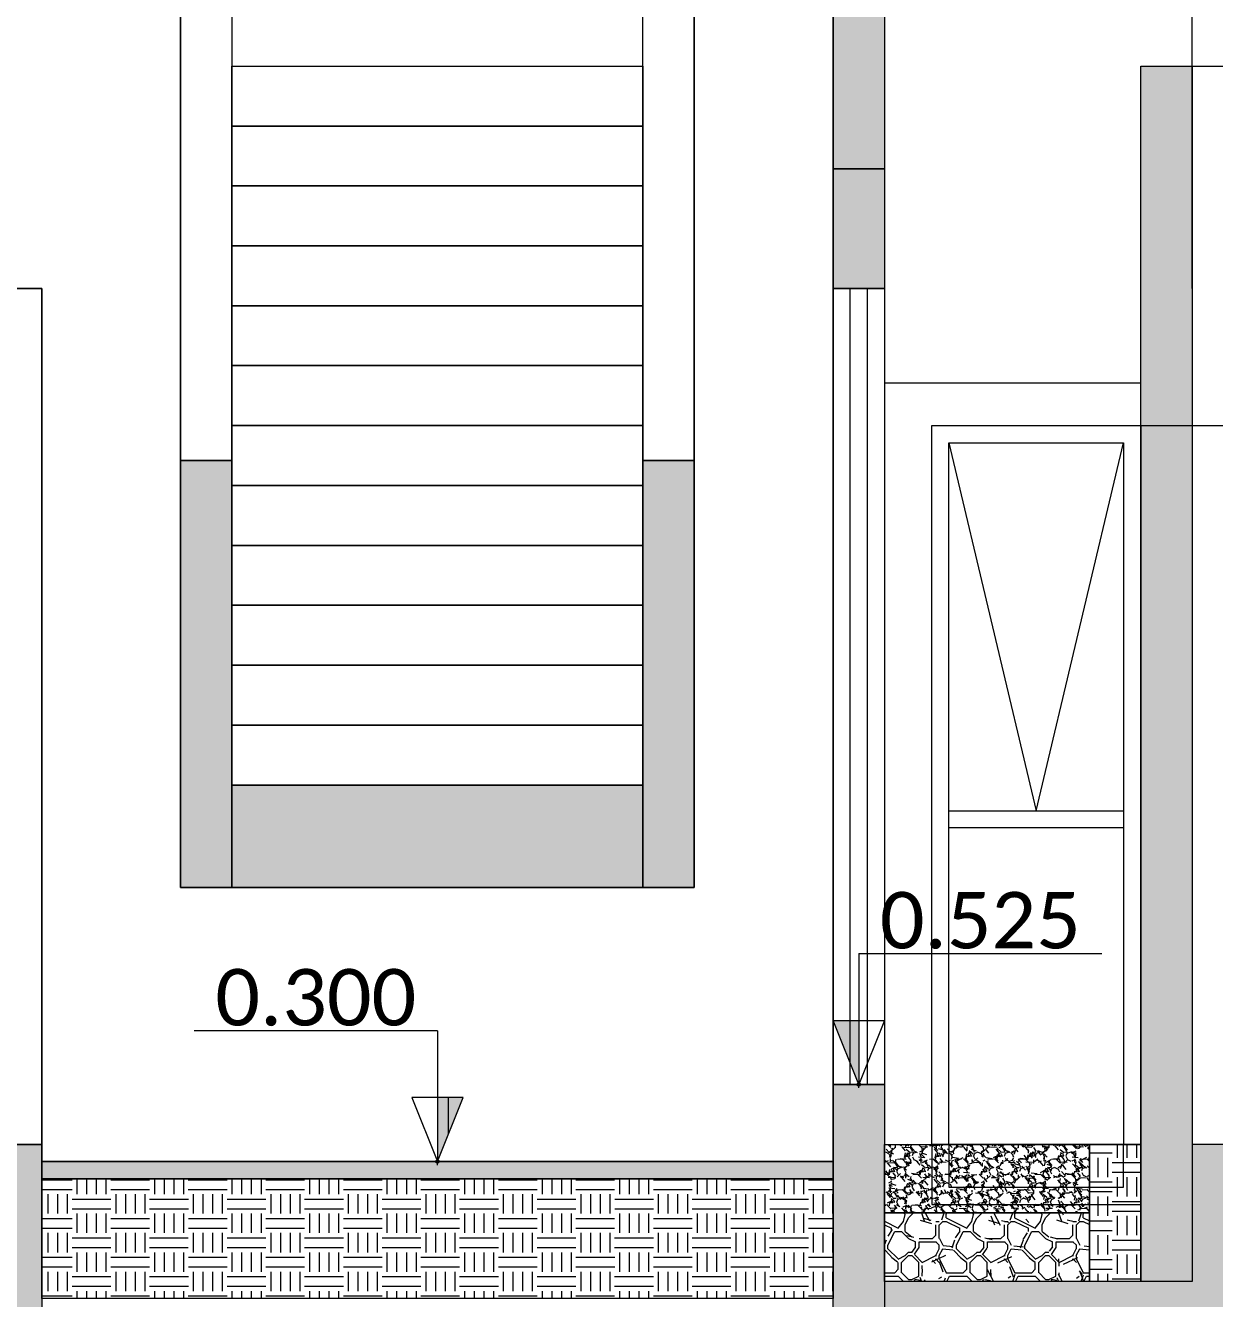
# Model space of a CAD drawing. Header units: metres. Extents: x -197 to 1099, y -24 to 14.
# Drawn here: x 891.058 to 894.529, y -0.1 to 3.619 of the extents above; entities that cross this region are included whole.
import ezdxf
from ezdxf.enums import TextEntityAlignment as Align

# ---------------------------------------------------------------- set-up
doc = ezdxf.new("R2010")
doc.units = ezdxf.units.M
doc.header["$LTSCALE"] = 0.001
doc.header["$PDMODE"] = 34
doc.header["$PDSIZE"] = 0.01
doc.linetypes.add('HIDDENX2', pattern=[19.049999999999997, 12.7, -6.35])
doc.layers.get('0').update_dxf_attribs({"lineweight": 13, "true_color": 0x000000})
for name, color, linetype, lineweight, true_color in [('Jach-Anotaciones-CalidaddeLínea  0.13', 7, 'Continuous', 13, 0x000000), ('Jach-Anotaciones-CalidaddeLínea 0.05', 7, 'Continuous', 5, 0x000000), ('JACH-Anotaciones-Cotas01-Grals', 7, 'Continuous', 13, 0x000000), ('Jach-Anotaciones-Hatch-Lum100%', 7, 'Continuous', 13, 0x000000), ('Jach-Anotaciones-Hatch-Lum50%', 9, 'Continuous', 13, 0x808080), ('Jach-Anotaciones-Hatch-Lum80%', 250, 'Continuous', 13, 0x333333), ('Jach-Anotaciones-LineasDetalle0.09mm', 7, 'Continuous', 15, 0x000000), ('Jach-Anotaciones-LineasDetalle0.18mm', 7, 'Continuous', 18, 0x000000), ('JACH-Anotaciones-Textos-Lum75% @ 0.075', 7, 'Continuous', 13, 0x404040), ('JACH-Arq-Lineas-Proyeccion', 250, 'HIDDENX2', 13, 0x333333), ('JACH-Arq-Lineas-Proyeccion Niveles cortes', 9, 'HIDDENX2', 13, 0x808080)]:
    doc.layers.add(name, color=color, linetype=linetype, lineweight=lineweight, true_color=true_color)
doc.styles.add('02a-Calibri-JACH(1.8mm)', font='calibri.ttf', dxfattribs={"height": 2.2})
pattern_1 = [(0, (169.4210114967462, 45.03182796469216), (0, 6.985), [5.08, -1.905]), (90, (169.4210114967462, 45.03182796469216), (-6.985, 4.277078946022131e-16), [5.08, -1.905])]

# ---------------------------------------------------------------- blocks, each defined once
blk = doc.blocks.new('*U329')
at = {"lineweight": 0, "ltscale": 100}
h = blk.add_hatch(dxfattribs=at)
h.set_pattern_fill('ANGLE', color=256)
h.set_pattern_definition(pattern_1)
h.paths.add_polyline_path([(0, 2.5), (0, 0), (1, 2.5)])
h = blk.add_hatch(color=256, dxfattribs=at)
h.dxf.hatch_style = 1
h.paths.add_polyline_path([(0, 2.5), (0, 0), (1, 2.5)])
for points in [[(0, 5.098930515436264), (-9.465586596093033, 5.098930515436264)], [(0, 5.098930515436264), (0, 1.25)]]:
    blk.add_lwpolyline(points, dxfattribs=at)
for points in [[(0, 0), (1, 2.5), (-1, 2.5)], [(0, 2.5), (0, 0), (1, 2.5)]]:
    blk.add_lwpolyline(points, close=True, dxfattribs=at)
blk.add_point((0, 1.145750161413162e-13), dxfattribs=at)
at = {"lineweight": 0, "ltscale": 100, "style": '02a-Calibri-JACH(1.8mm)'}
blk.add_attdef('ALT', text='', height=2.2, dxfattribs=at).set_placement((-4.732793298046516, 6.400806810785425), align=Align.MIDDLE_CENTER)
blk = doc.blocks.new('*U332')
at = {"lineweight": 0, "ltscale": 100}
h = blk.add_hatch(dxfattribs=at)
h.set_pattern_fill('ANGLE', color=256)
h.set_pattern_definition(pattern_1)
h.paths.add_polyline_path([(0, 2.5), (0, 0), (1, 2.5)])
h = blk.add_hatch(color=256, dxfattribs=at)
h.dxf.hatch_style = 1
h.paths.add_polyline_path([(0, 2.5), (0, 0), (1, 2.5)])
for points in [[(0, 5.098930515436264), (-9.465586596093033, 5.098930515436264)], [(0, 5.098930515436264), (0, 1.25)]]:
    blk.add_lwpolyline(points, dxfattribs=at)
for points in [[(0, 0), (1, 2.5), (-1, 2.5)], [(0, 2.5), (0, 0), (1, 2.5)]]:
    blk.add_lwpolyline(points, close=True, dxfattribs=at)
blk.add_point((0, 1.145750161413162e-13), dxfattribs=at)
at = {"lineweight": 0, "ltscale": 100, "style": '02a-Calibri-JACH(1.8mm)'}
blk.add_attdef('ALT', text='', height=2.2, dxfattribs=at).set_placement((-4.732793298046516, 6.400806810785425), align=Align.MIDDLE_CENTER)

msp = doc.modelspace()

# ---------------------------------------------------------------- hatches: boundary and pattern name
at = {"layer": 'Jach-Anotaciones-Hatch-Lum100%', "ltscale": 100}
h = msp.add_hatch(color=256, dxfattribs=at)
h.dxf.hatch_style = 1
h.paths.add_polyline_path([(893.4158470058189, 7.549999999999997), (893.565847005819, 7.549999999999997), (893.5658470058188, 3.199999999999939), (893.4158470058187, 3.199999999999939)])
h = msp.add_hatch(color=256, dxfattribs=at)
h.dxf.hatch_style = 1
h.paths.add_polyline_path([(894.3139927298639, 3.499999999999993), (894.4639936411315, 3.499999999999993), (894.4639936411315, -0.04999999999999005), (894.3139927298639, -0.04999999999999005)])
h = msp.add_hatch(color=256, dxfattribs=at)
h.dxf.hatch_style = 1
h.paths.add_polyline_path([(893.5658470058188, 2.850000000000001), (893.4158470058187, 2.850000000000001), (893.4158470058187, 3.199999999999939), (893.5658470058188, 3.199999999999939)])
h = msp.add_hatch(color=256, dxfattribs=at)
h.dxf.hatch_style = 1
h.paths.add_polyline_path([(891.510847005819, 2.348275862068995), (891.6608470058188, 2.348275862068995), (891.660847005819, 1.101097866678188), (891.510847005819, 1.101097866678188)])
h = msp.add_hatch(color=256, dxfattribs=at)
h.dxf.hatch_style = 1
h.paths.add_polyline_path([(892.8608470058189, 2.348275862068995), (893.010847005819, 2.348275862068995), (893.010847005819, 1.101097866678181), (892.8608470058189, 1.101097866678181)])
h = msp.add_hatch(color=256, dxfattribs=at)
h.dxf.hatch_style = 1
h.paths.add_polyline_path([(891.6608470058188, 1.400000000000013), (892.8608470058189, 1.400000000000013), (892.8608470058191, 1.101097866678188), (891.660847005819, 1.101097866678188)])
h = msp.add_hatch(color=256, dxfattribs=at)
h.dxf.hatch_style = 1
h.paths.add_polyline_path([(893.4158470058189, 0.5249999999999986), (893.565847005819, 0.5249999999999986), (893.5658470058193, -0.3499999999999517), (893.4158470058192, -0.3499999999999517)])
h = msp.add_hatch(color=256, dxfattribs=at)
h.dxf.hatch_style = 1
h.paths.add_polyline_path([(891.105847005819, -0.3500000000000298), (890.9558470058189, -0.3500000000000298), (890.9558470058189, 0.25), (888.9158470058189, 0.25), (888.9158470058189, 0.07500000000001705), (887.5158470058191, 0.07500000000000284), (887.5158470058193, -0.2999999999999972), (887.365847005819, -0.2999999999999972), (887.365847005819, 0.1750000000000043), (888.815847005819, 0.1750000000000114), (888.815847005819, 0.3500000000000014), (891.105847005819, 0.3500000000000085)])
at = {"layer": 'Jach-Anotaciones-Hatch-Lum50%', "ltscale": 100}
h = msp.add_hatch(dxfattribs=at)
h.set_pattern_fill('GRAVEL', color=256, scale=0.0025, angle=315)
h.set_pattern_definition([(183.0127875, (869.5350448818222, 0.01257235856949279), (-0.7633217702940175, -0.04490128055206466), [0.008543036, -0.845762090989125]), (139.9697409999999, (869.5265136385071, 0.01212334576344176), (0.5837166502142332, -0.4939140838876978), [0.014660118, -1.4513512223381]), (87.51044709999998, (869.5152883183559, 0.02155261469056313), (-0.04490128024328027, -0.9429268927294694), [0.010337038, -1.0233680698525]), (222.273689, (869.4865514987684, 0.02783879397531308), (0.942926892801584, 0.8531243314028113), [0.013350113, -1.32166093564345]), (247.8336541800001, (869.4766732170353, 0.01885853785424274), (0.3143089642107635, 0.7633217703018181), [0.0130908425, -1.2959951936336]), (312.2736889999999, (869.4717340761688, 0.006735192090800979), (-0.8531243314028113, 0.942926892801584), [0.013350113, -1.32166093564345]), (352.69424047, (869.4807143322898, -0.003143089642378527), (-1.032729453930666, 0.1347038417565607), [0.0176548415, -1.747827882856175]), (27.25532837000005, (869.4982258317259, -0.005388153672640783), (1.302137137612624, 0.6735192089688091), [0.01666798799999994, -1.650131415047621]), (76.42956562000002, (869.5130432543256, 0.002245064030269361), (0.2245064029444023, 0.9429268927318681), [0.01339532499999997, -1.326138642467797]), (130.2363583, (869.516186343968, 0.01526643540581318), (0.4490128059687863, -0.5388153673346616), [0.015292832, -0.74934842375]), (177.3974378000001, (869.5063080622349, 0.02694076836320392), (-1.03272945392452, 0.04490128056929532), [0.019776948, -1.957919312804425]), (93.81407482999997, (869.5305547537616, -0.01706248663003151), (-0.0449012805645867, 0.5837166478725477), [0.006750113499999998, -0.6682641456085999]), (126.4692344, (869.5301057409556, -0.01032729453923054), (0.4939140867764007, -0.6735192089940433), [0.0128420495, -1.271365974926]), (180, (869.5224725232526, 0), (-0.04490128060535001, -0.04490128060534998), [0.0089802335, -0.0808223277107]), (158.19859051, (869.524717587283, 0.008531243315012205), (0.3143089642277935, -0.1347038418379004), [0.004836033, -0.4787655592223499]), (246.80140949, (869.5202274592225, 0.01032729453923054), (0.08980256119816475, 0.1796051224276475), [0.0068391405, -0.33511882475]), (345.96375653, (869.5175333823861, 0.004041115254480587), (0.2245064030250938, -0.04490128061357049), [0.0111079915, -0.35915745382275]), (116.56505118, (869.5283096897315, 0.001347038418160196), (0.04490128061239611, -0.1347038418136745), [0.0080321785, -0.1927724529207]), (331.3895403339999, (869.4941847164714, 0.03637003729033239), (0.5837166478695018, -0.3143089642374188), [0.01125219999999997, -1.113970666813471]), (25.34617594000003, (869.5040629982045, 0.0309818836176845), (-0.6735192090907883, -0.3143089642151657), [0.0094399735, -0.9345553919549999]), (248.19859051, (869.5372899458525, 0.01032729453923054), (0.1347038418379934, 0.3143089642280255), [0.009672002499999971, -0.473929589722349]), (298.61045967, (869.5336978434041, 0.001347038418160196), (-0.3143089642782456, 0.583716647847489), [0.0112522, -1.1139706668135]), (294.44395478, (869.466345922496, 0.008531243315012205), (-0.1347038418160311, 0.3143089642374217), [0.01085087999999997, -0.5316933578276483]), (249.7751406000001, (869.4708360505565, -0.001347038418160196), (0.2694076832433486, 0.7184204898312703), [0.009091802999999999, -0.9000898345180001]), (21.80140948999997, (869.4928376780533, -0.0350229988721722), (0.3143089642289634, 0.1347038418357833), [0.0096720025, -0.4739295897223499]), (332.35402464, (869.5018179341744, -0.03143089642374264), (-0.763321770316961, 0.4041115253988012), [0.0106445685, -1.053809399505]), (24.44395478000004, (869.4708360505565, -0.01302137137555093), (-0.314308964238359, -0.1347038418138483), [0.005425439999999999, -0.5371187978276502]), (56.30993247399999, (869.4901436012169, -0.0323289220358518), (0.1347038418160368, 0.2245064030267424), [0.003237865, -0.3205498741131501]), (120.9637565320001, (869.491939652441, -0.02963484519953141), (0.08980256121068525, -0.1796051224213721), [0.0130908425, -0.248726364726725]), (141.00900596, (869.4852044603504, -0.01840952504819171), (0.4939140866799233, -0.4041115254222322), [0.012131675, -1.201034121583425]), (258.69006753, (869.5134922671316, 0), (0.04490128059598959, 0.1347038418191604), [0.009158097, -0.219794408992]), (308.1572265900001, (869.5116962159075, -0.00898025612107034), (0.6735192091248453, -0.8531243314663042), [0.015988919, -1.582900226625775]), (15.94539589999997, (869.5215744976406, -0.02155261469057024), (-0.4939140866609237, -0.1347038418082691), [0.006537706, -0.64723480795275]), (45, (869.5278606769255, -0.01975656346635191), (2.081668171172169e-17, 0.08980256121069152), [0.00381, -0.05968999999999999]), (75.25643716, (869.4856534731564, -0.01616446101792235), (-0.1347038418505554, -0.4939140866493805), [0.008821674, -0.87334851933]), (3.012787499999991, (869.4878985371865, -0.007633217702910144), (0.7633217702941582, 0.04490128054939335), [0.017086072, -0.837219054989125]), (315, (869.5049610238166, -0.006735192090800979), (0.08980256121069152, -2.081668171172169e-17), [0.01651, -0.04699]), (280.3048465, (869.516635356774, -0.01840952504819171), (0.1347038422291104, -0.7633217702179773), [0.010040239, -0.9939829181035]), (209.0546040999999, (869.5184314079982, -0.02828780678137122), (-0.2245064030243831, -0.1347038418199651), [0.00924572699999997, -0.4530412509692991]), (162.64597536, (869.5103491774894, -0.03277793484190283), (-1.302137137526815, 0.4041115255390213), [0.0150536275, -1.49031161057345]), (130.42607874, (869.4959807676955, -0.02828780678137122), (-0.5388153672641375, 0.6286179284748109), [0.0159257365, -1.576646161406])])
h.paths.add_polyline_path([(893.565847005819, 0.3500000000000014), (894.1639927298638, 0.3500000000000014), (894.1639927298638, 0.1500000000000057), (893.565847005819, 0.1500000000000057)])
h = msp.add_hatch(dxfattribs=at)
h.set_pattern_fill('FILL', color=256, scale=0.2, angle=315, pattern_type=2)
h.set_pattern_definition([(0, (894.5702456330248, 0.01414213562372879), (0.11313708498, 0.05656854249999997), [0.11313708498, -0.11313708498]), (0, (894.5702456330248, -0.01414213562372879), (0.11313708498, 0.05656854249999997), [0.11313708498, -0.11313708498]), (270, (894.5843877686484, -0.02828427124746469), (0.11313708498, -0.05656854250000005), [0.0565685425, -0.0565685425]), (270, (894.6126720398959, -0.02828427124746469), (0.11313708498, -0.05656854250000005), [0.0565685425, -0.05656842500000001]), (270, (894.6409563111433, -0.02828427124746469), (0.11313708498, -0.05656854250000005), [0.0565685425, -0.05656842500000001]), (270, (894.6692405823908, -0.02828427124746469), (0.11313708498, -0.05656854250000005), [0.0565685425, -0.05656842500000001])])
h.paths.add_polyline_path([(894.1639927298638, 0.3500000000000014), (894.3139927298639, 0.3500000000000014), (894.3139927298639, -0.04999999999999005), (894.1639927298638, -0.04999999999999005)])
h = msp.add_hatch(dxfattribs=at)
h.set_pattern_fill('GRAVEL', color=256, scale=0.0025, angle=315)
h.set_pattern_definition([(183.0127875, (867.0750448818221, 0.1125723585694942), (-0.7633217702940175, -0.04490128055206466), [0.008543036, -0.845762090989125]), (139.9697409999999, (867.0665136385071, 0.1121233457634432), (0.5837166502142332, -0.4939140838876978), [0.014660118, -1.4513512223381]), (87.51044709999998, (867.0552883183557, 0.1215526146905646), (-0.04490128024328027, -0.9429268927294694), [0.010337038, -1.0233680698525]), (222.273689, (867.0265514987684, 0.1278387939753145), (0.942926892801584, 0.8531243314028113), [0.013350113, -1.32166093564345]), (247.8336541800001, (867.0166732170353, 0.1188585378542442), (0.3143089642107635, 0.7633217703018181), [0.0130908425, -1.2959951936336]), (312.2736889999999, (867.0117340761685, 0.1067351920908024), (-0.8531243314028113, 0.942926892801584), [0.013350113, -1.32166093564345]), (352.69424047, (867.0207143322896, 0.0968569103576229), (-1.032729453930666, 0.1347038417565607), [0.0176548415, -1.747827882856175]), (27.25532837000005, (867.0382258317259, 0.09461184632736064), (1.302137137612624, 0.6735192089688091), [0.01666798799999995, -1.650131415047621]), (76.42956562000002, (867.0530432543255, 0.1022450640302637), (0.2245064029444023, 0.9429268927318681), [0.01339532499999997, -1.326138642467797]), (130.2363583, (867.056186343968, 0.1152664354058146), (0.4490128059687863, -0.5388153673346616), [0.015292832, -0.74934842375]), (177.3974378000001, (867.0463080622346, 0.1269407683632053), (-1.03272945392452, 0.04490128056929532), [0.019776948, -1.957919312804425]), (93.81407482999997, (867.0705547537616, 0.0829375133699699), (-0.0449012805645867, 0.5837166478725477), [0.006750113499999998, -0.6682641456085999]), (126.4692344, (867.0701057409556, 0.08967270546077089), (0.4939140867764007, -0.6735192089940433), [0.0128420495, -1.271365974926]), (180, (867.0624725232526, 0.1000000000000014), (-0.04490128060535001, -0.04490128060534998), [0.0089802335, -0.0808223277107]), (158.19859051, (867.064717587283, 0.1085312433150136), (0.3143089642277935, -0.1347038418379004), [0.004836033, -0.4787655592223499]), (246.80140949, (867.0602274592225, 0.1103272945392249), (0.08980256119816475, 0.1796051224276475), [0.0068391405, -0.33511882475]), (345.96375653, (867.057533382386, 0.104041115254482), (0.2245064030250938, -0.04490128061357049), [0.0111079915, -0.35915745382275]), (116.56505118, (867.0683096897314, 0.1013470384181616), (0.04490128061239611, -0.1347038418136745), [0.0080321785, -0.1927724529207]), (331.3895403339999, (867.0341847164714, 0.1363700372903267), (0.5837166478695018, -0.3143089642374188), [0.01125219999999997, -1.113970666813472]), (25.34617594000003, (867.0440629982045, 0.1309818836176859), (-0.6735192090907883, -0.3143089642151657), [0.0094399735, -0.9345553919549999]), (248.19859051, (867.0772899458525, 0.1103272945392249), (0.1347038418379934, 0.3143089642280255), [0.009672002499999973, -0.4739295897223491]), (298.61045967, (867.073697843404, 0.1013470384181616), (-0.3143089642782456, 0.583716647847489), [0.0112522, -1.1139706668135]), (294.44395478, (867.0063459224959, 0.1085312433150136), (-0.1347038418160311, 0.3143089642374217), [0.01085087999999997, -0.5316933578276484]), (249.7751406000001, (867.0108360505565, 0.09865296158184123), (0.2694076832433486, 0.7184204898312703), [0.009091802999999999, -0.9000898345180001]), (21.80140948999997, (867.032837678053, 0.06497700112782923), (0.3143089642289634, 0.1347038418357833), [0.0096720025, -0.4739295897223499]), (332.35402464, (867.0418179341741, 0.06856910357625878), (-0.763321770316961, 0.4041115253988012), [0.0106445685, -1.053809399505]), (24.44395478000004, (867.0108360505565, 0.0869786286244505), (-0.314308964238359, -0.1347038418138483), [0.005425439999999999, -0.5371187978276502]), (56.30993247399999, (867.0301436012169, 0.06767107796414962), (0.1347038418160368, 0.2245064030267424), [0.003237865, -0.3205498741131501]), (120.9637565320001, (867.031939652441, 0.07036515480047001), (0.08980256121068525, -0.1796051224213721), [0.0130908425, -0.248726364726725]), (141.00900596, (867.0252044603501, 0.08159047495180971), (0.4939140866799233, -0.4041115254222322), [0.012131675, -1.201034121583425]), (258.69006753, (867.0534922671316, 0.1000000000000014), (0.04490128059598959, 0.1347038418191604), [0.009158097, -0.219794408992]), (308.1572265900001, (867.0516962159074, 0.09101974387893108), (0.6735192091248453, -0.8531243314663042), [0.015988919, -1.582900226625775]), (15.94539589999997, (867.0615744976405, 0.07844738530943118), (-0.4939140866609237, -0.1347038418082691), [0.006537706, -0.64723480795275]), (45, (867.0678606769252, 0.08024343653364951), (2.081668171172169e-17, 0.08980256121069152), [0.00381, -0.05968999999999999]), (75.25643716, (867.0256534731564, 0.08383553898207197), (-0.1347038418505554, -0.4939140866493805), [0.008821674, -0.87334851933]), (3.012787499999992, (867.0278985371865, 0.09236678229709128), (0.7633217702941582, 0.04490128054939335), [0.017086072, -0.837219054989125]), (315, (867.0449610238165, 0.09326480790919334), (0.08980256121069152, -2.081668171172169e-17), [0.01651, -0.04699]), (280.3048465, (867.056635356774, 0.08159047495180971), (0.1347038422291104, -0.7633217702179773), [0.010040239, -0.9939829181035]), (209.0546040999999, (867.0584314079981, 0.0717121932186302), (-0.2245064030243831, -0.1347038418199651), [0.009245726999999971, -0.4530412509692991]), (162.64597536, (867.0503491774891, 0.06722206515809859), (-1.302137137526815, 0.4041115255390213), [0.0150536275, -1.49031161057345]), (130.42607874, (867.0359807676955, 0.0717121932186302), (-0.5388153672641375, 0.6286179284748109), [0.0159257365, -1.576646161406])])
h.paths.add_polyline_path([(891.105847005819, 0.3000000000000043), (893.4158470058189, 0.3000000000000043), (893.4158470058189, 0.25), (891.105847005819, 0.25)])
h = msp.add_hatch(dxfattribs=at)
h.set_pattern_fill('FILL', color=256, scale=0.2, angle=315, pattern_type=2)
h.set_pattern_definition([(0, (869.4719568148048, -0.03585786437626837), (0.11313708498, 0.05656854249999997), [0.11313708498, -0.11313708498]), (0, (869.4719568148048, -0.06414213562373305), (0.11313708498, 0.05656854249999997), [0.11313708498, -0.11313708498]), (270, (869.4860989504286, -0.07828427124746185), (0.11313708498, -0.05656854250000005), [0.0565685425, -0.0565685425]), (270, (869.5143832216761, -0.07828427124746185), (0.11313708498, -0.05656854250000005), [0.0565685425, -0.05656842500000001]), (270, (869.5426674929236, -0.07828427124746185), (0.11313708498, -0.05656854250000005), [0.0565685425, -0.05656842500000001]), (270, (869.570951764171, -0.07828427124746185), (0.11313708498, -0.05656854250000005), [0.0565685425, -0.05656842500000001])])
h.paths.add_polyline_path([(891.105847005819, 0.25), (893.4158470058189, 0.25), (893.4158470058189, -0.09999999999998721), (891.105847005819, -0.09999999999998721)])
h = msp.add_hatch(dxfattribs=at)
h.set_pattern_fill('STONE_10', color=256, scale=0.2, pattern_type=2)
h.set_pattern_definition([(349.9921, (835.2555983961497, 77.35500000000005), (1.199999930874337, -0.1999983575881249), [0.0172626, -3.4352718]), (346.6076, (835.2455983961497, 77.28), (3.400000044993809, -0.7999939065965311), [0.02158699999999991, -4.295817799999979]), (55.00789999999999, (835.2525983961498, 77.22800000000004), (0.4000012742718584, 0.600000002460908), [0.0244132, -2.4169004]), (315.0001, (835.2525983961498, 77.22800000000004), (0.2000000618889922, 6.319086709005717e-07), [0.032527, -0.2503154]), (26.565, (835.2455983961497, 77.35500000000005), (0.2000000017686663, 0.1999998233708557), [0.0223606, -0.4248528]), (315.0001, (835.2455983961497, 77.22500000000005), (0.2000000618889922, 6.319086709005717e-07), [0.0282842, -0.254558]), (32.029, (835.1255949961499, 77.32499340000001), (0.5999999813880212, 0.4003438874691286), [0.009440400000000002, -1.8778422]), (71.0753, (835.1335983961499, 77.33000000000001), (0.2000006415332678, 0.5999999627318333), [0.037, -7.363002400000001]), (0, (835.1455983961498, 77.17500000000004), (0, 0.2), [0.05, -0.15]), (311.9521999999999, (835.1365983961498, 77.37500000000003), (1.800036277706741, -2.000000055062765), [0.0134568, -23.9208352]), (290.1364, (835.1255983961498, 77.20500000000001), (1.400007285415193, -3.799999970406582), [0.03195299999999983, -6.358668999999979]), (56.9761, (835.1725983961499, 77.275), (2.200002791211946, 3.400000020081272), [0.0238538, -4.7468922]), (70.8209, (835.1645983961498, 77.25200000000004), (0.200001108326932, 0.6000000487697972), [0.0243516, -4.8459694]), (354.0939, (835.1355983961498, 77.25500000000002), (1.999999932623363, -0.1999984861462292), [0.02915479999999992, -5.801796799999979]), (322.5947, (835.1885983961497, 77.21800000000005), (0.8000000207665874, -0.599998754370357), [0.021401, -4.258782800000001]), (313.7812, (835.1655983961498, 77.24200000000005), (0.2000004835655226, -0.1999999222252777), [0.0332416, -6.615074799999999]), (354.2895, (835.1355983961498, 77.24500000000003), (0.1999999677381272, 3.848133841383161e-07), [0.0301496, -1.9798252]), (53.13009999999999, (835.2055983961498, 77.30500000000004), (0.4000000246526634, 0.5999999835648903), [0.025, -0.9750000000000001]), (75.96370000000002, (835.2205983961499, 77.32500000000002), (1.488271517968709e-07, 0.2000001151744115), [0.0206156, -0.8040058000000001]), (323.1301999999999, (835.2255983961497, 77.29500000000004), (0.6000000416949023, -0.3999984974556224), [0.025, -0.9749988]), (90, (835.2255983961497, 77.29500000000004), (-0.2, 1.224646799147353e-17), [0.02, -0.18]), (333.4349999999999, (835.1455983961498, 77.33500000000001), (0.2000000020123204, 2.68084423382664e-07), [0.067082, -0.3801314]), (333.4349999999999, (835.1455983961498, 77.32500000000002), (0.2000000020123204, 2.68084423382664e-07), [0.04472140000000001, -0.402492]), (296.5651, (835.1255983961498, 77.215), (0.2000001724367857, -0.2000000999164151), [0.04472139999999983, -0.4024923999999986]), (296.5651, (835.1255983961498, 77.275), (0.2000001724367857, -0.2000000999164151), [0.02236059999999991, -0.4248531999999987]), (63.4349, (835.1755983961498, 77.25500000000002), (2.598667925179932e-07, 0.1999999125696121), [0.04472140000000001, -0.4024924]), (63.4349, (835.2255983961497, 77.31500000000003), (2.598667925179932e-07, 0.1999999125696121), [0.0223606, -0.4248532]), (63.4349, (835.1255983961498, 77.22500000000005), (2.598667925179932e-07, 0.1999999125696121), [0.0223606, -0.4248532]), (63.4349, (835.1455983961498, 77.345), (2.598667925179932e-07, 0.1999999125696121), [0.0223606, -0.4248532]), (63.4349, (835.1155983961498, 77.22500000000005), (2.598667925179932e-07, 0.1999999125696121), [0.0223606, -0.4248532]), (26.565, (835.1155983961498, 77.22500000000005), (0.2000000017686663, 0.1999998233708557), [0, -0.4472134]), (26.565, (835.1155983961498, 77.215), (0.2000000017686663, 0.1999998233708557), [0, -0.4472134]), (26.565, (835.2055983961498, 77.215), (0.2000000017686663, 0.1999998233708557), [0.0223606, -0.4248528]), (315.0001, (835.1155983961498, 77.26500000000001), (0.2000000618889922, 6.319086709005717e-07), [0.0141422, -0.2687]), (315.0001, (835.1155983961498, 77.215), (0.2000000618889922, 6.319086709005717e-07), [0.0141422, -0.2687]), (315.0001, (835.1755983961498, 77.24500000000003), (0.2000000618889922, 6.319086709005717e-07), [0.0424264, -0.2404158]), (315.0001, (835.2155983961497, 77.29500000000004), (0.2000000618889922, 6.319086709005717e-07), [0.0282842, -0.254558]), (315.0001, (835.2155983961497, 77.37500000000003), (0.2000000618889922, 6.319086709005717e-07), [0.0282842, -0.254558]), (315.0001, (835.2055983961498, 77.36500000000004), (0.2000000618889922, 6.319086709005717e-07), [0.0282842, -0.254558]), (45, (835.2355983961497, 77.33500000000001), (0, 0.2000000618897904), [0.0282842, -0.2545586]), (45, (835.2155983961497, 77.20500000000001), (0, 0.2000000618897904), [0.0282842, -0.2545586]), (45, (835.1255983961498, 77.31500000000003), (0, 0.2000000618897904), [0.0141422, -0.2687006]), (45, (835.2255983961497, 77.22500000000005), (0, 0.2000000618897904), [0.0141422, -0.2687006]), (45, (835.1955983961498, 77.17500000000004), (0, 0.2000000618897904), [0.0141422, -0.2687006]), (90, (835.2155983961497, 77.17500000000004), (-0.2, 1.224646799147353e-17), [0.03, -0.17]), (90, (835.2055983961498, 77.18500000000003), (-0.2, 1.224646799147353e-17), [0.02, -0.18]), (90, (835.1855983961498, 77.29500000000004), (-0.2, 1.224646799147353e-17), [0.01, -0.19]), (90, (835.1755983961498, 77.24500000000003), (-0.2, 1.224646799147353e-17), [0.01, -0.19]), (90, (835.1455983961498, 77.33500000000001), (-0.2, 1.224646799147353e-17), [0.01, -0.19]), (90, (835.1255983961498, 77.275), (-0.2, 1.224646799147353e-17), [0.04000000000000001, -0.16]), (90, (835.1255983961498, 77.24500000000003), (-0.2, 1.224646799147353e-17), [0.01, -0.19]), (90, (835.1255983961498, 77.215), (-0.2, 1.224646799147353e-17), [0.01, -0.19]), (0, (835.1355983961498, 77.32500000000002), (0, 0.2), [0.01, -0.19]), (0, (835.1155983961498, 77.32500000000002), (0, 0.2), [0.01, -0.19]), (0, (835.1955983961498, 77.29500000000004), (0, 0.2), [0.02, -0.18]), (0, (835.1155983961498, 77.26500000000001), (0, 0.2), [0, -0.2]), (0, (835.2355983961497, 77.22500000000005), (0, 0.2), [0.01, -0.19]), (0, (835.1555983961498, 77.36500000000004), (0, 0.2), [0.05, -0.15]), (0, (835.2355983961497, 77.35500000000005), (0, 0.2), [0.01, -0.19]), (52.43139999999998, (835.2455983961497, 77.23500000000004), (0.6000002161618722, 0.8000000278906161), [0.0164012, -3.263843]), (90, (835.2555983961497, 77.24800000000002), (-0.2, 1.224646799147353e-17), [0.017, -0.183]), (333.4349999999999, (835.2355983961497, 77.275), (0.2000000020123204, 2.68084423382664e-07), [0.0223606, -0.4248528]), (0, (835.2355983961497, 77.23500000000004), (0, 0.2), [0.01, -0.19]), (90, (835.3155983961499, 77.28500000000005), (-0.2, 1.224646799147353e-17), [0.03, -0.17]), (24.8636, (835.2745983961497, 77.196), (5.599999960345628, 2.599988616311078), [0.0451884, -8.9925032]), (272.7264, (835.2745983961497, 77.196), (0.2000061943755869, -3.999999909697753), [0.02102379999999992, -4.183735799999978]), (343.1417, (835.2825983961498, 77.32500000000002), (2.000000048314881, -0.5999961991424255), [0.03448179999999983, -6.861890399999978]), (290.3232, (835.2725983961498, 77.352), (0.6000019495612712, -1.600000090192458), [0.0287924, -5.729682]), (346.6076, (835.2945983961497, 77.33000000000001), (3.400000044993809, -0.7999939065965311), [0.02158699999999991, -4.295817799999979]), (298.4957, (835.2755983961497, 77.36500000000004), (1.200003014670567, -2.199999967223226), [0.03982459999999983, -7.925103199999977]), (0, (835.2665983961499, 77.275), (0, 0.2), [0.03900000000000001, -0.161]), (90, (835.2665983961499, 77.24800000000002), (-0.2, 1.224646799147353e-17), [0.017, -0.183]), (0, (835.2665983961499, 77.26500000000001), (0, 0.2), [0.049, -0.151]), (63.4349, (835.3155983961499, 77.22500000000005), (2.598667925179932e-07, 0.1999999125696121), [0, -0.4472138000000001]), (26.565, (835.2755983961497, 77.20500000000001), (0.2000000017686663, 0.1999998233708557), [0.04472140000000001, -0.402492]), (45, (835.3055983961499, 77.275), (0, 0.2000000618897904), [0.0141422, -0.2687006]), (90, (835.2755983961497, 77.36500000000004), (-0.2, 1.224646799147353e-17), [0.01, -0.19]), (90, (835.2655983961497, 77.36500000000004), (-0.2, 1.224646799147353e-17), [0.01, -0.19]), (90, (835.2655983961497, 77.17500000000004), (-0.2, 1.224646799147353e-17), [0.03, -0.17])])
h.paths.add_polyline_path([(893.565847005819, 0.1500000000000341), (894.1639927298638, 0.1499999999999702), (894.1639927298638, -0.04999999999999005), (893.565847005819, -0.05000000000000426)])
at = {"layer": 'Jach-Anotaciones-Hatch-Lum80%', "ltscale": 100}
h = msp.add_hatch(dxfattribs=at)
h.set_pattern_fill('EARTH', color=256, scale=0.03, angle=45, double=1)
h.set_pattern_definition([(45, (869.4578146791812, 0), (0, 0.2694076836320746), [0.1905, -0.1905]), (45, (869.4073007385, 0.05051394068101445), (0, 0.2694076836320746), [0.1905, -0.1905]), (45, (869.356786797819, 0.1010278813620289), (0, 0.2694076836320746), [0.1905, -0.1905]), (135, (869.356786797819, 0.1347038418160338), (-0.2694076836320746, 0), [0.1905, -0.1905]), (135, (869.4073007385, 0.1852177824970482), (-0.2694076836320746, 0), [0.1905, -0.1905]), (135, (869.4578146791812, 0.2357317231780627), (-0.2694076836320746, 0), [0.1905, -0.1905])])
h.paths.add_polyline_path([(894.3139927298639, -0.04999999999999716), (893.565847005819, -0.04999999999999716), (893.565847005819, -0.3499999999999091), (893.4158470058189, -0.3499999999999872), (891.105847005819, -0.3499999999999943), (890.9558470058189, -0.3499999999999943), (890.9558470058189, 0.25), (888.9158470058189, 0.25), (888.9158470058189, 0.07500000000001705), (887.5158470058191, 0.07500000000000284), (887.5158470058191, -0.09999999999999432), (887.365847005819, -0.09999999999999432), (887.365847005819, -0.2999999999999972), (879.6658470058192, -0.3000000000350553), (879.6658470058189, -0.1000000000350596), (877.315847005819, -0.09999999999811138), (877.315847005819, 0.07500000000000284), (876.4158470058189, 0.07500000000000284), (876.4158470058189, -0.1000000000000014), (873.0158470058188, -0.1000000000000014), (872.5252796143086, -0.2142855857963966), (871.1558445876724, -0.2887098309882319), (871.0334310788103, -0.6083020330344127), (870.7354479418179, -0.670632863270832), (870.8601849312445, -1.196982425495818), (871.1096595021497, -1.377049334224516), (871.1720279968629, -1.48785983073622), (871.3868533382549, -1.508636872883578), (871.7541355263254, -1.550190660972639), (872.3986115505011, -1.661001157484343), (872.8282622332849, -1.723331987720762), (873.3480006759823, -1.654075575503775), (875.0873927080047, -1.38397491620514), (875.8427463850328, -1.38397491620514), (877.2910846523241, -0.9545846865306586), (877.6029283099942, -1.023841098747702), (878.2580192278194, -1.611622211157218), (879.4222336946925, -1.209934605610663), (880.1013589483814, -1.182231981482737), (881.7368032918644, -0.7943955398973728), (882.3882092803531, -0.9121316183897008), (882.5961046574321, -1.35537330823086), (883.5289867914557, -1.921982536493992), (884.6862718860675, -2.032793033005696), (885.4485549353572, -1.658807755381524), (886.4672431119161, -1.063201780939544), (887.0354907127526, -1.000870950703067), (887.7284753030158, -0.9177630783193464), (889.246112621385, -1.444112640544283), (890.0638347931265, -1.118607029195338), (890.8224903420876, -0.7030176085384525), (891.6055632843158, -0.7168690687051864), (893.275656857312, -1.554872782112334), (894.259695804358, -1.65875769664347), (895.1813656646391, -1.811121981244234), (896.1307547901201, -1.596426570201452), (896.6712831257564, -1.000820595759471), (897.059354614714, -0.7307202326663784), (897.5553115275932, -0.2447899912714249), (897.3188662900704, 0.3499999999999943), (894.4639936411315, 0.3500000000000014), (894.4639936411315, -0.04999999999999005)])

# ---------------------------------------------------------------- linework, layer by layer
at = {"layer": 'Jach-Anotaciones-CalidaddeLínea  0.13', "ltscale": 100}
for points in [[(893.4158470058189, 7.549999999999997), (893.565847005819, 7.549999999999997), (893.5658470058188, 3.199999999999939), (893.4158470058187, 3.199999999999939)], [(891.105847005819, 0.3000000000000114), (891.105847005819, 2.850000000000001), (888.815847005819, 2.850000000000001), (888.815847005819, 4.399999999999999), (891.510847005819, 4.399999999999999), (891.510847005819, 1.101097866678188), (893.010847005819, 1.101097866678188), (893.0108470058192, 4.399999999999984), (893.4158470058187, 4.399999999999956), (893.4158470058189, 0.3000000000000043)], [(891.510847005819, 4.399999999999984), (891.6608470058188, 4.399999999999984), (891.6608470058188, 2.348275862068995), (891.510847005819, 2.348275862068995)], [(892.8608470058191, 4.399999999999984), (893.0108470058192, 4.399999999999984), (893.010847005819, 2.348275862068995), (892.8608470058189, 2.348275862068995)], [(891.660847005819, 3.499999999999993), (892.8608470058189, 3.499999999999993), (892.8608470058189, 3.324999999999953), (891.660847005819, 3.324999999999953)], [(894.3139927298639, 3.499999999999993), (894.4639936411315, 3.499999999999993), (894.4639936411315, -0.04999999999999005), (894.3139927298639, -0.04999999999999005)], [(891.660847005819, 3.324999999999953), (892.8608470058189, 3.324999999999953), (892.8608470058189, 3.149999999999999), (891.660847005819, 3.149999999999999)], [(893.5658470058188, 2.850000000000001), (893.4158470058187, 2.850000000000001), (893.4158470058187, 3.199999999999939), (893.5658470058188, 3.199999999999939)], [(891.660847005819, 3.149999999999999), (892.8608470058189, 3.149999999999999), (892.8608470058189, 2.975000000000044), (891.660847005819, 2.975000000000044)], [(891.660847005819, 2.975000000000044), (892.8608470058189, 2.975000000000044), (892.8608470058189, 2.80000000000009), (891.660847005819, 2.80000000000009)], [(888.815847005819, 2.850000000000001), (891.105847005819, 2.850000000000001), (891.105847005819, 0.3500000000000085), (888.815847005819, 0.3500000000000085)], [(893.4158470058187, 2.850000000000001), (893.5658470058188, 2.850000000000001), (893.565847005819, 0.5249999999999986), (893.4158470058189, 0.5249999999999986)], [(893.4658470058191, 2.849999999999937), (893.5158470058191, 2.849999999999937), (893.5158470058191, 0.5249999999999986), (893.4658470058189, 0.5249999999999986)], [(891.660847005819, 2.80000000000009), (892.8608470058189, 2.80000000000009), (892.8608470058189, 2.625000000000135), (891.660847005819, 2.625000000000135)], [(891.660847005819, 2.625000000000135), (892.8608470058189, 2.625000000000135), (892.8608470058189, 2.45000000000018), (891.660847005819, 2.45000000000018)], [(891.660847005819, 2.450000000000102), (892.8608470058189, 2.450000000000102), (892.8608470058189, 2.275000000000105), (891.660847005819, 2.275000000000105)], [(893.703992729864, 2.450000000000003), (894.3139927298639, 2.449999999999996), (894.3139927298639, 0.3500000000000014), (893.703992729864, 0.3500000000000014)], [(893.753992729864, 2.399999999999999), (894.263992729864, 2.399999999999999), (894.263992729864, 0.3500000000000014), (893.753992729864, 0.3500000000000014)], [(891.510847005819, 2.348275862068995), (891.6608470058188, 2.348275862068995), (891.660847005819, 1.101097866678188), (891.510847005819, 1.101097866678188)], [(892.8608470058189, 2.348275862068995), (893.010847005819, 2.348275862068995), (893.010847005819, 1.101097866678181), (892.8608470058189, 1.101097866678181)], [(891.660847005819, 2.275000000000105), (892.8608470058189, 2.275000000000105), (892.8608470058189, 2.100000000000108), (891.660847005819, 2.100000000000108)], [(891.660847005819, 2.100000000000108), (892.8608470058189, 2.100000000000108), (892.8608470058191, 1.925000000000054), (891.660847005819, 1.925000000000054)], [(891.6608470058188, 1.925000000000054), (892.8608470058189, 1.925000000000054), (892.8608470058191, 1.75), (891.660847005819, 1.75)], [(891.6608470058188, 1.75000000000005), (892.8608470058189, 1.75000000000005), (892.8608470058191, 1.574999999999996), (891.660847005819, 1.574999999999996)], [(891.6608470058188, 1.575000000000067), (892.8608470058189, 1.575000000000067), (892.8608470058191, 1.400000000000013), (891.660847005819, 1.400000000000013)], [(891.6608470058188, 1.400000000000013), (892.8608470058189, 1.400000000000013), (892.8608470058191, 1.101097866678188), (891.660847005819, 1.101097866678188)], [(893.4158470058189, 0.5249999999999986), (893.565847005819, 0.5249999999999986), (893.5658470058193, -0.3499999999999517), (893.4158470058192, -0.3499999999999517)], [(891.105847005819, -0.3500000000000298), (890.9558470058189, -0.3500000000000298), (890.9558470058189, 0.25), (888.9158470058189, 0.25), (888.9158470058189, 0.07500000000001705), (887.5158470058191, 0.07500000000000284), (887.5158470058193, -0.2999999999999972), (887.365847005819, -0.2999999999999972), (887.365847005819, 0.1750000000000043), (888.815847005819, 0.1750000000000114), (888.815847005819, 0.3500000000000014), (891.105847005819, 0.3500000000000085)], [(893.565847005819, 0.3500000000000014), (894.1639927298638, 0.3500000000000014), (894.1639927298638, 0.1500000000000057), (893.565847005819, 0.1500000000000057)], [(891.105847005819, 0.3000000000000043), (893.4158470058189, 0.3000000000000043), (893.4158470058189, 0.25), (891.105847005819, 0.25)], [(891.105847005819, 0.25), (893.4158470058189, 0.25), (893.4158470058189, -0.09999999999998721), (891.105847005819, -0.09999999999998721)], [(893.565847005819, 0.1500000000000341), (894.1639927298638, 0.1499999999999702), (894.1639927298638, -0.04999999999999005), (893.565847005819, -0.05000000000000426)]]:
    msp.add_lwpolyline(points, close=True, dxfattribs=at)
for points in [[(894.4639936411315, 2.849999999999937), (894.4639936411315, 7.549999999999997), (893.565847005819, 7.549999999999997)], [(893.753992729864, 2.399999999999999), (894.0089927298638, 1.324999999999996), (894.263992729864, 2.399999999999999)], [(893.703992729864, 0.3500000000000156), (893.703992729864, 0.1750000000000114), (894.3139927298639, 0.1750000000000114), (894.3139927298639, 0.3500000000000156)]]:
    msp.add_lwpolyline(points, dxfattribs=at)
at = {"layer": 'Jach-Anotaciones-CalidaddeLínea  0.13'}
msp.add_lwpolyline([(897.3188662900704, 0.3499999999999943), (894.4639936411315, 0.3500000000000014), (894.4639936411315, -0.04999999999999005), (894.3139927298639, -0.04999999999999716), (893.565847005819, -0.04999999999999716), (893.565847005819, -0.3499999999999091), (893.4158470058189, -0.3499999999999872), (891.105847005819, -0.3499999999999943), (890.9558470058189, -0.3499999999999943), (890.9558470058189, 0.25), (888.9158470058189, 0.25), (888.9158470058189, 0.07500000000001705), (887.5158470058191, 0.07500000000000284)], dxfattribs=at)
at = {"layer": 'Jach-Anotaciones-CalidaddeLínea 0.05', "ltscale": 100}
msp.add_lwpolyline([(893.5658470058188, 2.574999999999996), (894.3139927298639, 2.574999999999996)], dxfattribs=at)
at = {"layer": 'JACH-Anotaciones-Cotas01-Grals', "ltscale": 100}
msp.add_lwpolyline([(893.753992729864, 1.324999999999996), (894.2639927298637, 1.324999999999996), (894.2639927298637, 1.274999999999999), (893.753992729864, 1.274999999999999)], close=True, dxfattribs=at)
at = {"layer": 'Jach-Anotaciones-LineasDetalle0.09mm', "ltscale": 100}
msp.add_lwpolyline([(888.815847005819, 2.84999999999998), (891.105847005819, 2.84999999999998), (891.105847005819, 0.3500001571355966), (888.815847005819, 0.3500001571355966)], close=True, dxfattribs=at)
msp.add_lwpolyline([(893.565847005819, 0.3500000000000156), (894.3139927298639, 0.3500000000000156)], dxfattribs=at)
at = {"layer": 'Jach-Anotaciones-LineasDetalle0.18mm', "ltscale": 100}
msp.add_lwpolyline([(894.1639927298638, 0.3500000000000014), (894.3139927298639, 0.3500000000000014), (894.3139927298639, -0.04999999999999005), (894.1639927298638, -0.04999999999999005)], close=True, dxfattribs=at)
at = {"layer": 'JACH-Arq-Lineas-Proyeccion', "ltscale": 100}
msp.add_lwpolyline([(893.753992729864, 0.3500000000000156), (893.753992729864, 0.2250000000000156), (894.263992729864, 0.2250000000000156), (894.263992729864, 0.3500000000000156)], dxfattribs=at)
at = {"layer": 'JACH-Arq-Lineas-Proyeccion Niveles cortes', "ltscale": 100}
for points in [[(894.3139927298639, 3.499999999999993), (897.3139927298639, 3.499999999999993)], [(894.3139927298639, 2.450000000000003), (897.3139927298639, 2.449999999999989)], [(894.3139927298639, 2.450000000000003), (897.3139927298639, 2.450000000000003)]]:
    msp.add_lwpolyline(points, dxfattribs=at)

# ---------------------------------------------------------------- block references
at = {"layer": 'JACH-Anotaciones-Textos-Lum75% @ 0.075', "ltscale": 100}
ref = msp.add_blockref('*U332', (893.490847005819, 0.5250000000000057), dxfattribs=dict(at, xscale=-0.075, yscale=0.075, zscale=0.075))
ref.add_attrib('ALT', '0.525', dxfattribs={"layer": '0', "lineweight": 0, "ltscale": 100, "height": 0.165, "style": '02a-Calibri-JACH(1.8mm)'}).set_placement((893.8458065031725, 1.00506051080891), align=Align.MIDDLE_CENTER)
at = {"layer": 'JACH-Anotaciones-Textos-Lum75% @ 0.075', "ltscale": 100, "xscale": 0.075, "yscale": 0.075, "zscale": 0.075}
msp.add_blockref('*U329', (892.260847005819, 0.3000000000000043), dxfattribs=at).add_auto_attribs({'ALT': '0.300'})

doc.saveas('drawing.dxf')
